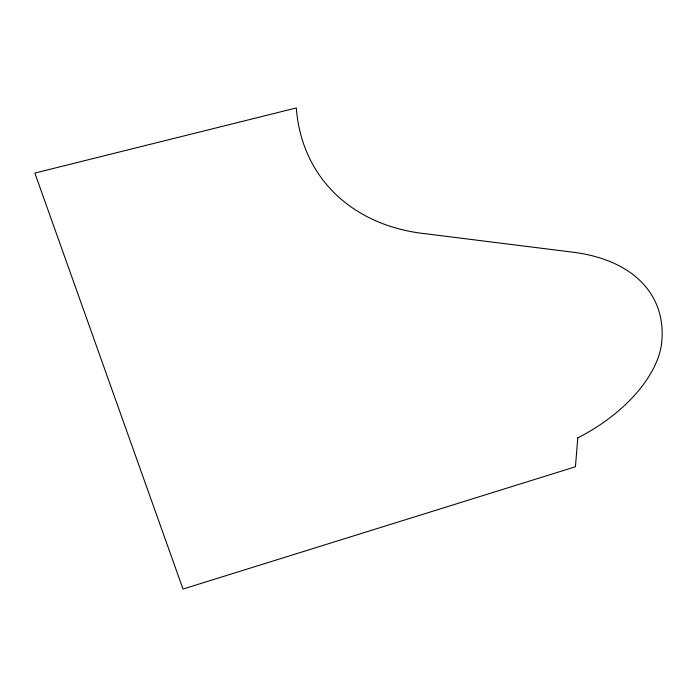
<?xml version="1.0" encoding="UTF-8"?>
<svg xmlns="http://www.w3.org/2000/svg" width="697" height="697" viewBox="0 0 697 697"><rect width="100%" height="100%" fill="white"/><g stroke="black" fill="none" stroke-linecap="round" stroke-linejoin="round"><path stroke-width="1.05" d="M577.796 437.855L575.426 466.772L183.006 589.052L34.85 173.065L296.303 107.948A229.714 169.876 -36.4 0 0 426.259 233.835L571.714 252.053A201.015 118.081 -25.5 0 1 661.244 346.156A124.772 71.983 -27.6 0 1 577.796 437.855"/></g></svg>
